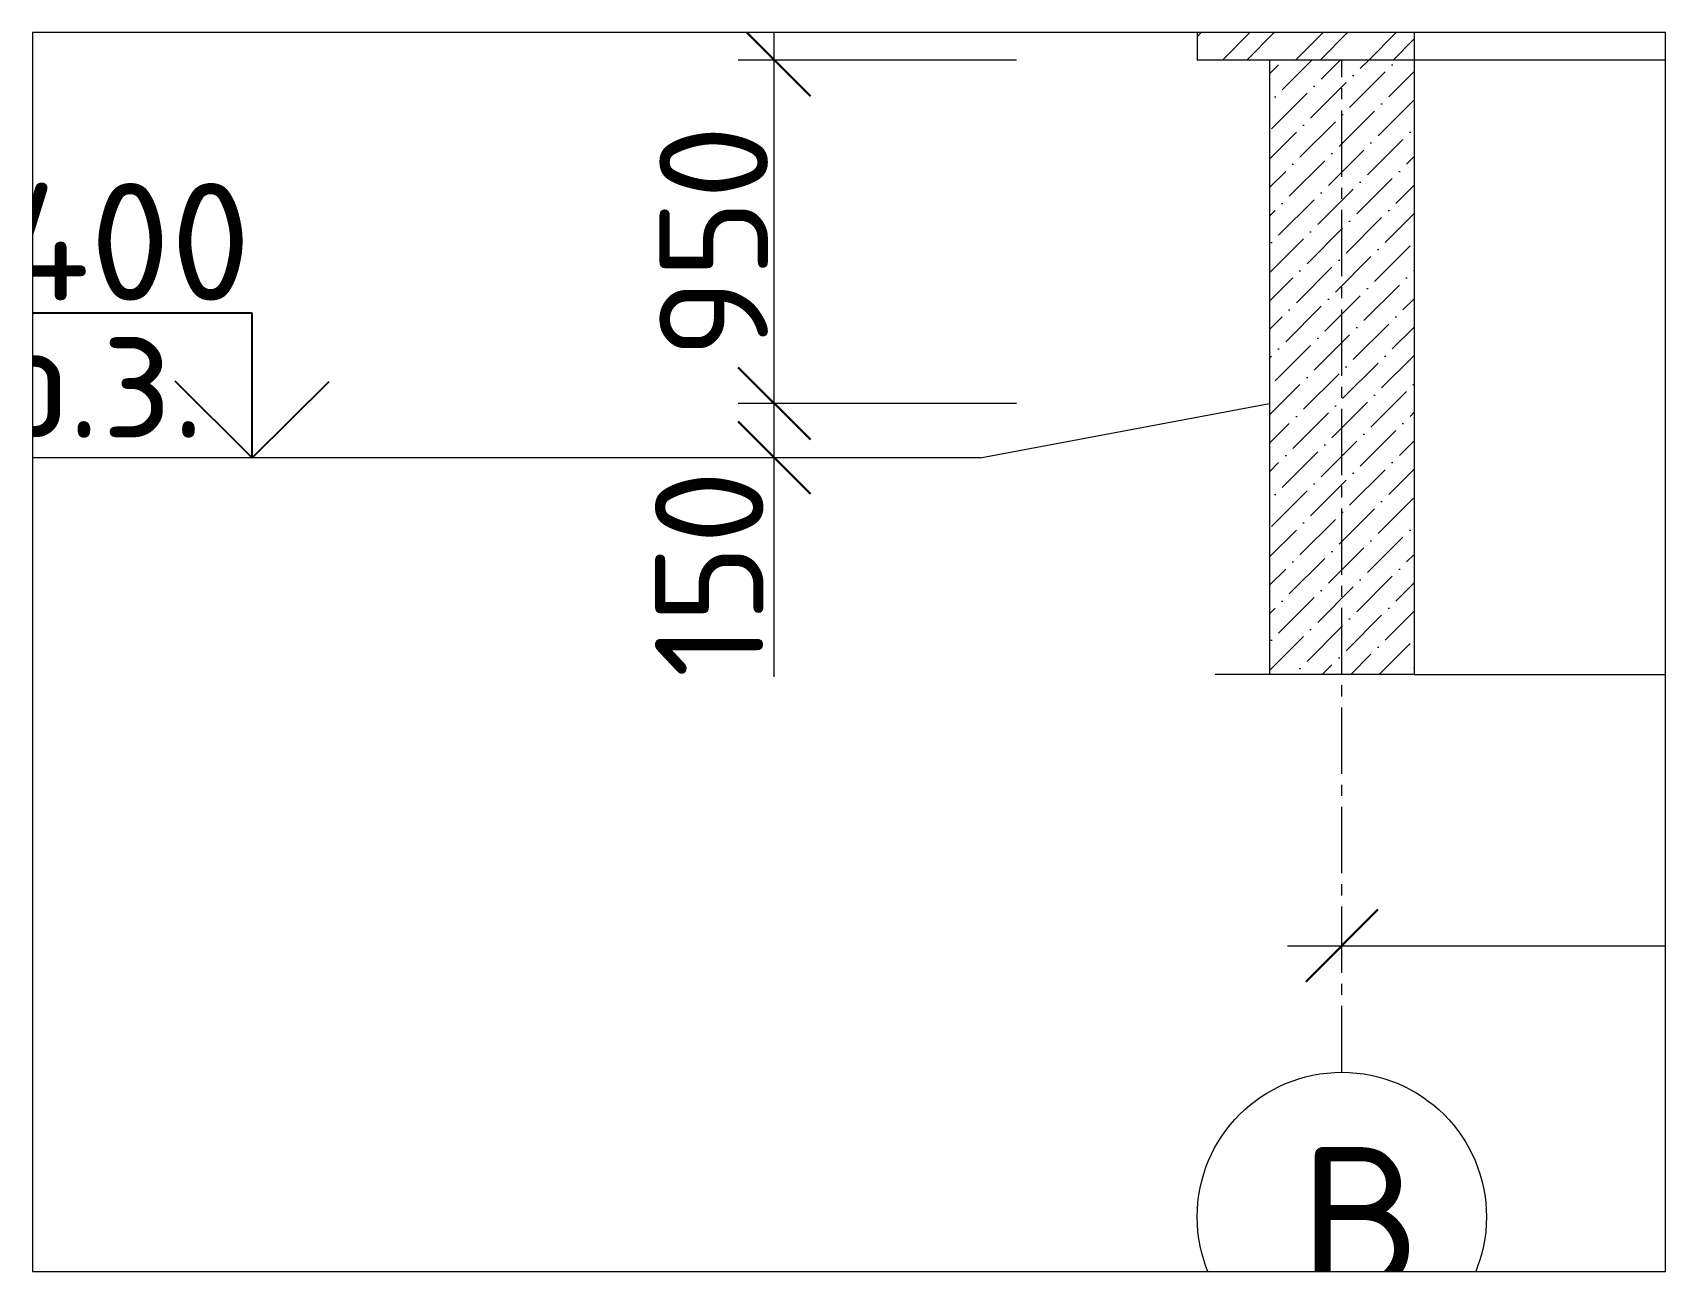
# Paper-space layout 'Лист1' of a CAD drawing. Header units: millimetres. Extents: x 26 to 231, y 20 to 176.
# The model-space entities are those that its viewports show. They can reach past a viewport. Long polylines and large blocks are cut down to what shows.
import ezdxf

# ---------------------------------------------------------------- set-up
doc = ezdxf.new("R2010")
doc.units = ezdxf.units.MM
doc.linetypes.add('ACAD_ISO08W100', pattern=[36, 24, -3, 6, -3])
doc.linetypes.add('CENTER2', pattern=[28.575, 19.05, -3.175, 3.175, -3.175])
doc.layers.add('VPORTS', color=7, linetype='Continuous')
doc.styles.add('R', font='isocpeur.ttf', dxfattribs={"height": 2.5})

msp = doc.modelspace()

# ---------------------------------------------------------------- hatches: boundary and pattern name
at = {"layer": 'VPORTS', "linetype": 'ACAD_ISO08W100', "lineweight": 0, "true_color": 0x000000}
h = msp.add_hatch(dxfattribs=at)
h.set_pattern_fill('ANSI32', color=18, scale=0.299518)
h.set_pattern_definition([(45, (-128.774, 23.5103), (-2.0173098, 2.0173098), []), (45, (-127.429, 23.5103), (-2.0173098, 2.0173098), [])])
h.paths.add_polyline_path([(6809.654, 21836.865), (6809.654, 21814.9), (6801.667, 21814.9), (6797.673, 21814.9), (6797.673, 21836.865)])
edge = h.paths.add_edge_path()
edge.add_line((6797.673, 21820.89), (6797.673, 21836.865))
at = {"layer": 'VPORTS', "lineweight": 0, "true_color": 0x000000}
h = msp.add_hatch(dxfattribs=at)
h.set_pattern_fill('ANSI36', color=18, scale=0.349437)
h.set_pattern_definition([(45, (-128.774, 23.5103), (0.58838202, 2.157400746), [2.77365945, -0.55473189, 0, -0.55473189])])
h.paths.add_polyline_path([(6809.654, 21814.9), (6809.654, 21780.955), (6801.667, 21780.955), (6801.667, 21795.931), (6801.667, 21814.9)])

# ---------------------------------------------------------------- linework, layer by layer
at = {"color": 18, "lineweight": 0, "true_color": 0x000000}
for p, q in [((6797.673, 21836.865), (6797.673, 21814.9)), ((6801.667, 21814.9), (6801.667, 21795.931)), ((6801.667, 21814.9), (6801.667, 21814.9)), ((6809.654, 21814.9), (6809.654, 21780.955)), ((6785.692, 21792.935), (6801.667, 21795.931))]:
    msp.add_line(p, q, dxfattribs=at)
at = {"color": 18, "true_color": 0x000000}
for p, q in [((6745.477, 21800.923), (6723.512, 21800.923)), ((6745.477, 21792.935), (6745.477, 21800.923)), ((6745.477, 21792.935), (6741.233, 21797.163)), ((6745.477, 21792.935), (6749.734, 21797.15))]:
    msp.add_line(p, q, dxfattribs=at)
at = {"color": 18, "lineweight": 0, "true_color": 0x000000}
msp.add_circle((6805.66, 21751.003), 7.987, dxfattribs=at)
at = {"layer": 'VPORTS', "color": 18, "lineweight": 0, "true_color": 0x000000}
for p, q in [((6774.317, 21780.827), (6774.317, 22012.866)), ((6809.654, 21836.865), (6809.654, 21814.9)), ((6787.689, 21814.9), (6772.32, 21814.9)), ((6801.667, 21814.9), (6797.673, 21814.9)), ((6809.654, 21814.9), (6801.667, 21814.9)), ((6929.256, 21814.9), (6809.654, 21814.9)), ((6787.689, 21795.931), (6772.32, 21795.931)), ((6801.667, 21795.931), (6801.667, 21780.955)), ((6785.692, 21792.935), (6723.512, 21792.935)), ((6801.667, 21780.955), (6798.671, 21780.955)), ((6809.654, 21780.955), (6801.667, 21780.955)), ((6809.654, 21780.955), (6861.18, 21780.955)), ((6802.665, 21765.979), (7048.512, 21765.979))]:
    msp.add_line(p, q, dxfattribs=at)
at = {"layer": 'VPORTS', "color": 18, "lineweight": 30, "true_color": 0x000000}
for p, q in [((6772.323, 21816.894), (6776.311, 21812.906)), ((6772.323, 21797.924), (6776.311, 21793.937)), ((6772.323, 21794.929), (6776.311, 21790.942)), ((6807.654, 21767.973), (6803.666, 21763.985))]:
    msp.add_line(p, q, dxfattribs=at)
at = {"layer": 'VPORTS', "color": 18, "linetype": 'CENTER2', "lineweight": 0, "true_color": 0x000000}
msp.add_line((6805.66, 21758.99), (6805.66, 21814.9), dxfattribs=at)

# ---------------------------------------------------------------- texts
at = {"color": 18, "lineweight": 0, "true_color": 0x000000, "style": 'R'}
msp.add_text('В', height=7.987, dxfattribs=at).set_placement((6803.299, 21746.875))
at = {"layer": 'VPORTS', "color": 18, "lineweight": 0, "true_color": 0x000000, "style": 'R'}
for s, p in [('950', (6773.964, 21798.43)), ('150', (6773.717, 21780.786))]:
    msp.add_text(s, height=5.9904, rotation=90, dxfattribs=at).set_placement(p)
for s, p in [('-1.400', (6722.066, 21801.616)), ('Ур.з.', (6726.754, 21794.036))]:
    msp.add_text(s, height=6.4896, dxfattribs=at).set_placement(p)

psp = doc.layouts.new('Лист1')

# ---------------------------------------------------------------- viewports
at = {"layer": '0'}
psp.add_viewport(center=(128.5, 97.5), size=(205.6, 156), view_center_point=(6778.444, 21782.203), view_height=68.41656, dxfattribs=at)

doc.saveas('drawing.dxf')
